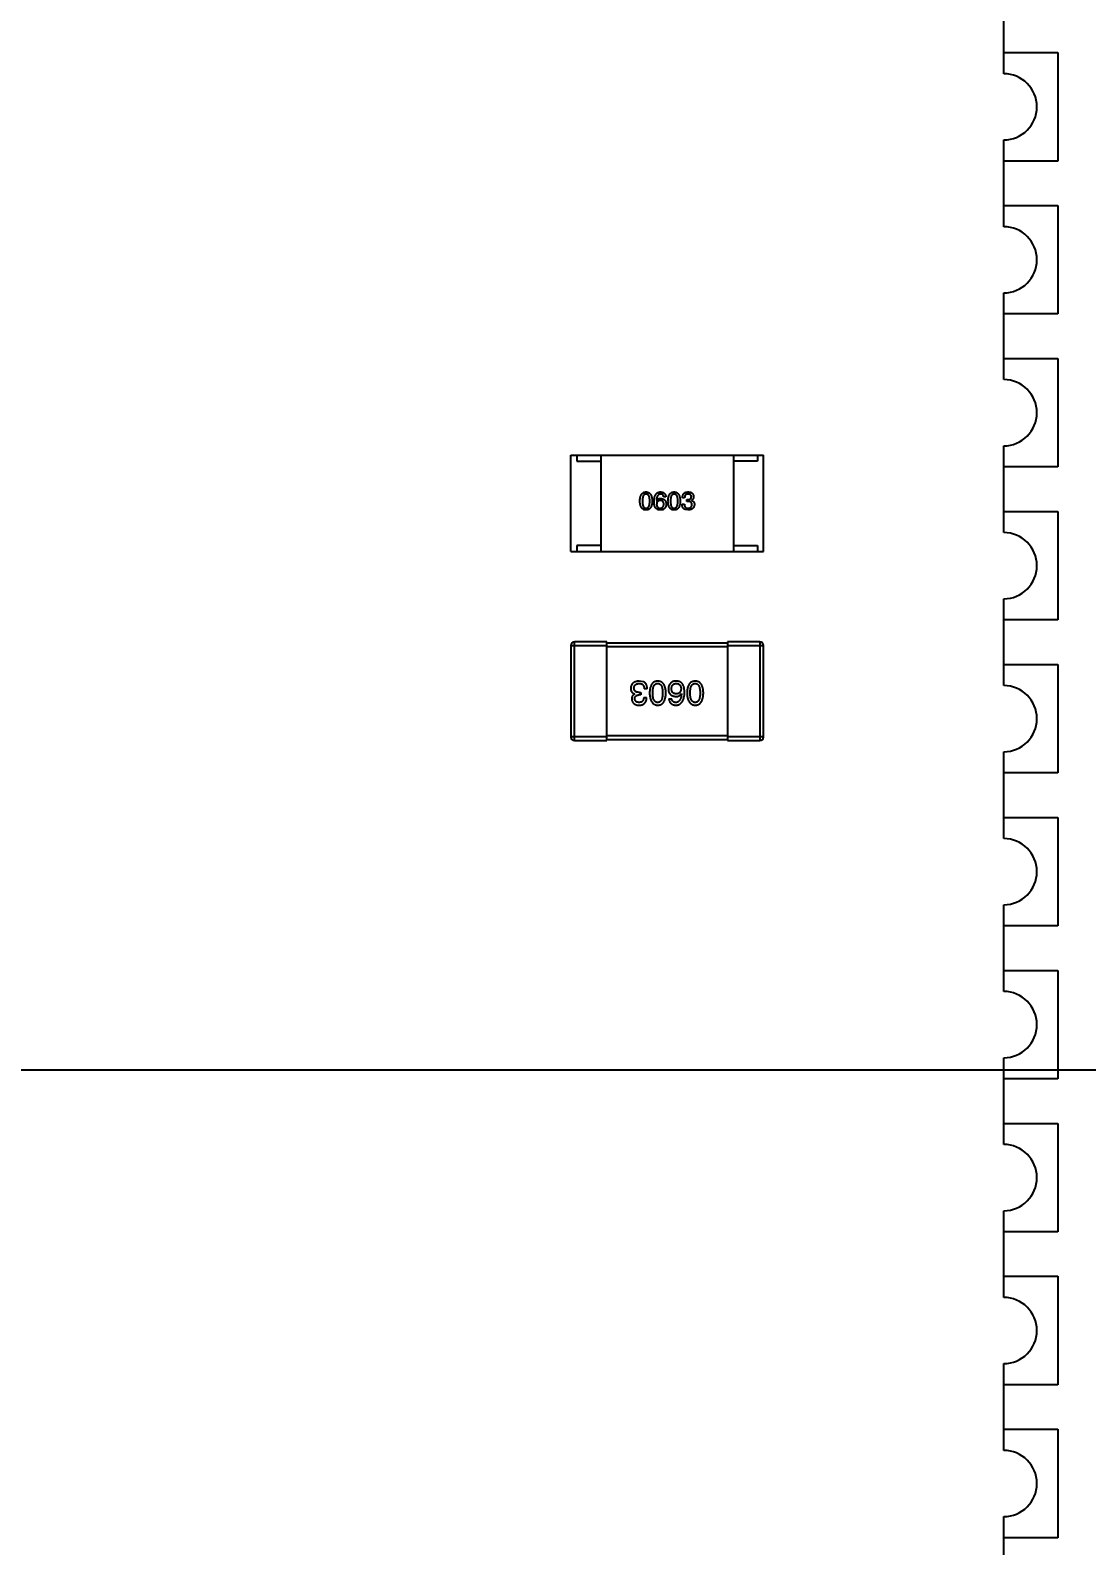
# Model space of a CAD drawing. Header units: inches. Extents: x -36 to 490, y -51 to 98.
# Drawn here: x 410.91 to 419.68, y 38.04 to 50.62 of the extents above; entities that cross this region are included whole.
import ezdxf

# ---------------------------------------------------------------- set-up
doc = ezdxf.new("R2010")
doc.units = ezdxf.units.IN
doc.header["$LTSCALE"] = 1.21
doc.header["$MEASUREMENT"] = 0
doc.header["$PDMODE"] = 3
doc.header["$PDSIZE"] = 0.3125
doc.layers.get('0').update_dxf_attribs({"linetype": 'CONTINUOUS'})
doc.layers.get('Defpoints').update_dxf_attribs({"linetype": 'CONTINUOUS'})
doc.layers.add('DIM', color=3, linetype='CONTINUOUS')
doc.styles.get("Standard").update_dxf_attribs({"font": 'txt', "width": 0.8})
doc.dimstyles.get("Standard").update_dxf_attribs({"dimtxt": 0.15625, "dimasz": 0.1875, "dimexe": 0.125, "dimexo": 0.0625, "dimgap": 0.09, "dimtad": 0, "dimtih": 1, "dimtoh": 1, "dimzin": 4, "dimdsep": 46, "dimtxsty": 'Standard', "dimblk": '_FILLED', "dimblk1": '_FILLED', "dimblk2": '_FILLED', "dimcen": 0.09, "dimazin": 1, "dimtp": 0.01, "dimtm": 0.01, "dimtfac": 1, "dimtofl": 0, "dimtmove": 0, "dimatfit": 3, "dimldrblk": '_FILLED', "dimfxl": 1, "dimtolj": 1, "dimtzin": 4, "dimarcsym": 0})

# ---------------------------------------------------------------- blocks, each defined once
blk = doc.blocks.new('_FILLED')
at = {"color": 0, "linetype": 'ByBlock'}
blk.add_solid([(0, 0), (-1, 0.1667), (-1, -0.1667)], dxfattribs=at)
blk = doc.blocks.new('*D65')
at = {"layer": 'Defpoints', "color": 0}
for p in [(445.9, 83.388), (319.7, 47.851), (445.9, 47.789)]:
    blk.add_point(p, dxfattribs=at)
at = {"layer": 'DIM', "color": 0, "lineweight": -2}
for p, q in [((319.7, 47.914), (319.7, 83.513)), ((445.9, 47.851), (445.9, 83.513)), ((322.24, 83.388), (378.21, 83.388)), ((443.36, 83.388), (387.39, 83.388))]:
    blk.add_line(p, q, dxfattribs=at)
at = {"layer": 'DIM', "color": 0, "lineweight": -2, "xscale": 2.54, "yscale": 2.54, "zscale": 2.54, "rotation": 180}
blk.add_blockref('_FILLED', (319.7, 83.388), dxfattribs=at)
at = {"layer": 'DIM', "color": 0, "lineweight": -2, "xscale": 2.54, "yscale": 2.54, "zscale": 2.54}
blk.add_blockref('_FILLED', (445.9, 83.388), dxfattribs=at)
at = {"layer": 'DIM', "color": 0, "insert": (382.8, 83.388), "char_height": 2.5, "attachment_point": 5, "line_spacing_factor": 2.5}
blk.add_mtext('\\A1;126.20', dxfattribs=at)
blk = doc.blocks.new('*D70')
at = {"layer": 'Defpoints', "color": 0}
for p in [(406.8, 41.989), (406.8, -7.061), (488.634, -7.061)]:
    blk.add_point(p, dxfattribs=at)
at = {"layer": 'DIM', "color": 0, "lineweight": -2}
for p, q in [((406.863, 41.989), (488.759, 41.989)), ((488.634, 39.449), (488.634, 21.387)), ((488.634, -4.521), (488.634, 13.541)), ((406.863, -7.061), (488.759, -7.061))]:
    blk.add_line(p, q, dxfattribs=at)
at = {"layer": 'DIM', "color": 0, "lineweight": -2, "xscale": 2.54, "yscale": 2.54, "zscale": 2.54}
for p, rotation in [((488.634, 41.989), 90), ((488.634, -7.061), 270)]:
    blk.add_blockref('_FILLED', p, dxfattribs=dict(at, rotation=rotation))
at = {"layer": 'DIM', "color": 0, "insert": (488.634, 17.464), "char_height": 2.5, "attachment_point": 5, "rotation": 90, "line_spacing_factor": 2.5}
blk.add_mtext('\\A1;49.05', dxfattribs=at)

msp = doc.modelspace()

# ---------------------------------------------------------------- linework, layer by layer
at = {"color": 7, "linetype": 'Continuous'}
for p, q in [((418.991, 50.259), (418.991, 50.979)), ((418.991, 50.434), (419.441, 50.434)), ((419.441, 50.434), (419.441, 49.534)), ((418.991, 48.989), (418.991, 49.709)), ((419.441, 49.534), (418.991, 49.534)), ((418.991, 49.164), (419.441, 49.164)), ((419.441, 49.164), (419.441, 48.264)), ((418.991, 47.719), (418.991, 48.439)), ((419.441, 48.264), (418.991, 48.264)), ((418.991, 47.894), (419.441, 47.894)), ((419.441, 47.894), (419.441, 46.994)), ((415.398, 46.291), (415.398, 47.091)), ((415.398, 47.091), (416.998, 47.091)), ((415.448, 47.091), (415.448, 47.041)), ((415.648, 47.091), (415.648, 46.291)), ((416.748, 47.091), (416.748, 46.291)), ((416.948, 47.091), (416.948, 47.041)), ((416.998, 46.291), (416.998, 47.091)), ((418.991, 46.449), (418.991, 47.169)), ((415.448, 47.041), (415.648, 47.041)), ((416.948, 47.041), (416.748, 47.041)), ((419.441, 46.994), (418.991, 46.994)), ((416.108, 46.715), (416.109, 46.715)), ((416.187, 46.747), (416.169, 46.747)), ((416.322, 46.684), (416.341, 46.684)), ((416.343, 46.738), (416.325, 46.738)), ((416.361, 46.707), (416.361, 46.723)), ((416.361, 46.723), (416.371, 46.723)), ((416.37, 46.707), (416.361, 46.707)), ((416.4, 46.717), (416.4, 46.716)), ((416.371, 46.637), (416.344, 46.642)), ((418.991, 46.624), (419.441, 46.624)), ((419.441, 46.624), (419.441, 45.724)), ((415.448, 46.341), (415.448, 46.291)), ((415.648, 46.341), (415.448, 46.341)), ((416.748, 46.341), (416.948, 46.341)), ((416.948, 46.341), (416.948, 46.291)), ((415.398, 46.291), (416.998, 46.291)), ((418.991, 45.179), (418.991, 45.899)), ((419.441, 45.724), (418.991, 45.724)), ((415.398, 45.512), (415.398, 44.752)), ((415.398, 45.512), (415.698, 45.512)), ((415.428, 44.722), (415.428, 45.542)), ((415.698, 45.542), (415.428, 45.542)), ((415.698, 44.722), (415.698, 45.542)), ((416.698, 45.532), (415.698, 45.532)), ((415.698, 45.502), (416.698, 45.502)), ((416.698, 45.542), (416.698, 44.722)), ((416.968, 45.542), (416.698, 45.542)), ((416.698, 45.512), (416.998, 45.512)), ((416.968, 45.542), (416.968, 44.722)), ((416.998, 44.752), (416.998, 45.512)), ((418.991, 45.354), (419.441, 45.354)), ((419.441, 45.354), (419.441, 44.454)), ((416.003, 45.209), (415.967, 45.216)), ((415.929, 45.109), (415.929, 45.11)), ((415.98, 45.101), (415.967, 45.101)), ((415.968, 45.122), (415.98, 45.122)), ((415.98, 45.122), (415.98, 45.101)), ((416.004, 45.08), (416.028, 45.08)), ((416.032, 45.153), (416.007, 45.153)), ((416.212, 45.068), (416.236, 45.068)), ((416.316, 45.112), (416.317, 45.111)), ((415.698, 44.752), (415.398, 44.752)), ((415.428, 44.722), (415.698, 44.722)), ((416.698, 44.762), (415.698, 44.762)), ((415.698, 44.732), (416.698, 44.732)), ((416.998, 44.752), (416.698, 44.752)), ((416.698, 44.722), (416.968, 44.722)), ((418.991, 43.909), (418.991, 44.629)), ((419.441, 44.454), (418.991, 44.454)), ((418.991, 44.084), (419.441, 44.084)), ((419.441, 44.084), (419.441, 43.184)), ((418.991, 42.639), (418.991, 43.359)), ((419.441, 43.184), (418.991, 43.184)), ((418.991, 42.814), (419.441, 42.814)), ((419.441, 42.814), (419.441, 41.914)), ((418.991, 41.369), (418.991, 42.089)), ((419.441, 41.914), (418.991, 41.914)), ((418.991, 41.544), (419.441, 41.544)), ((419.441, 41.544), (419.441, 40.644)), ((418.991, 40.099), (418.991, 40.819)), ((419.441, 40.644), (418.991, 40.644)), ((418.991, 40.274), (419.441, 40.274)), ((419.441, 40.274), (419.441, 39.374)), ((418.991, 38.829), (418.991, 39.549)), ((419.441, 39.374), (418.991, 39.374)), ((418.991, 39.004), (419.441, 39.004)), ((419.441, 39.004), (419.441, 38.104)), ((418.991, 37.559), (418.991, 38.279)), ((419.441, 38.104), (418.991, 38.104))]:
    msp.add_line(p, q, dxfattribs=at)
for centre, radius, start, end in [((418.991, 49.984), 0.275, 270, 90), ((418.991, 48.714), 0.275, 270, 90), ((418.991, 47.444), 0.275, 270, 90), ((418.991, 46.174), 0.275, 270, 90), ((415.428, 45.512), 0.03, 90, 180), ((416.968, 45.512), 0.03, 0, 90), ((418.991, 44.904), 0.275, 270, 90), ((415.428, 44.752), 0.03, 180, 270), ((416.968, 44.752), 0.03, 270, 0), ((418.991, 43.634), 0.275, 270, 90), ((418.991, 42.364), 0.275, 270, 90), ((418.991, 41.094), 0.275, 270, 90), ((418.991, 39.824), 0.275, 270, 90), ((418.991, 38.554), 0.275, 270, 90)]:
    msp.add_arc(centre, radius, start, end, dxfattribs=at)
for points, knots in [([(415.972, 46.71), (415.972, 46.713), (415.972, 46.719), (415.973, 46.728), (415.974, 46.736), (415.976, 46.743), (415.978, 46.75), (415.98, 46.756), (415.983, 46.762), (415.986, 46.767), (415.989, 46.772), (415.993, 46.776), (415.997, 46.779), (416.001, 46.782), (416.006, 46.784), (416.011, 46.785), (416.017, 46.786), (416.021, 46.787), (416.023, 46.787)], [0, 0, 0, 0, 0.088823, 0.172287, 0.250296, 0.323438, 0.392244, 0.456221, 0.516635, 0.573871, 0.628, 0.680335, 0.731489, 0.782557, 0.834044, 0.886738, 0.942089, 1, 1, 1, 1]), ([(416.023, 46.637), (416.021, 46.637), (416.017, 46.637), (416.011, 46.638), (416.006, 46.639), (416.001, 46.641), (415.997, 46.644), (415.993, 46.647), (415.989, 46.651), (415.986, 46.656), (415.983, 46.66), (415.98, 46.666), (415.978, 46.672), (415.976, 46.679), (415.974, 46.686), (415.973, 46.693), (415.972, 46.702), (415.972, 46.707), (415.972, 46.71)], [0, 0, 0, 0, 0.059135, 0.115606, 0.169241, 0.221578, 0.273261, 0.324749, 0.377329, 0.431642, 0.488541, 0.548597, 0.612232, 0.680174, 0.752504, 0.829777, 0.912307, 1, 1, 1, 1]), ([(416.023, 46.769), (416.022, 46.769), (416.019, 46.769), (416.016, 46.769), (416.013, 46.767), (416.01, 46.766), (416.007, 46.764), (416.004, 46.761), (416.002, 46.758), (416, 46.755), (415.998, 46.751), (415.997, 46.746), (415.996, 46.741), (415.994, 46.736), (415.994, 46.73), (415.993, 46.724), (415.993, 46.717), (415.993, 46.713), (415.993, 46.71)], [0, 0, 0, 0, 0.049764, 0.097007, 0.143217, 0.188577, 0.235116, 0.282997, 0.333719, 0.387776, 0.445989, 0.508679, 0.576563, 0.649481, 0.728235, 0.812722, 0.903548, 1, 1, 1, 1]), ([(415.993, 46.71), (415.993, 46.708), (415.993, 46.703), (415.993, 46.697), (415.994, 46.691), (415.994, 46.685), (415.996, 46.679), (415.997, 46.675), (415.998, 46.67), (416, 46.666), (416.002, 46.663), (416.004, 46.66), (416.007, 46.657), (416.01, 46.655), (416.013, 46.653), (416.016, 46.652), (416.019, 46.652), (416.022, 46.651), (416.023, 46.651)], [0, 0, 0, 0, 0.096457, 0.187288, 0.27178, 0.350132, 0.423455, 0.491343, 0.554037, 0.612253, 0.666313, 0.717038, 0.764921, 0.811214, 0.856775, 0.902988, 0.950234, 1, 1, 1, 1]), ([(416.023, 46.787), (416.025, 46.787), (416.029, 46.786), (416.034, 46.785), (416.039, 46.784), (416.044, 46.781), (416.049, 46.779), (416.053, 46.775), (416.057, 46.771), (416.06, 46.767), (416.063, 46.762), (416.066, 46.756), (416.068, 46.75), (416.07, 46.743), (416.071, 46.736), (416.073, 46.728), (416.073, 46.719), (416.074, 46.713), (416.074, 46.71)], [0, 0, 0, 0, 0.057415, 0.112361, 0.16496, 0.216437, 0.267441, 0.318839, 0.371478, 0.426325, 0.483626, 0.544235, 0.608673, 0.677374, 0.750405, 0.828394, 0.911525, 1, 1, 1, 1]), ([(416.054, 46.71), (416.054, 46.713), (416.054, 46.717), (416.054, 46.724), (416.053, 46.73), (416.052, 46.736), (416.051, 46.741), (416.05, 46.746), (416.048, 46.751), (416.046, 46.755), (416.044, 46.758), (416.042, 46.761), (416.039, 46.764), (416.037, 46.766), (416.034, 46.767), (416.03, 46.769), (416.027, 46.769), (416.024, 46.769), (416.023, 46.769)], [0, 0, 0, 0, 0.095719, 0.185854, 0.269738, 0.347952, 0.420315, 0.487894, 0.550245, 0.608186, 0.662454, 0.713283, 0.761375, 0.808209, 0.854301, 0.901312, 0.949396, 1, 1, 1, 1]), ([(416.023, 46.651), (416.024, 46.652), (416.027, 46.652), (416.03, 46.652), (416.034, 46.654), (416.037, 46.655), (416.039, 46.657), (416.042, 46.66), (416.044, 46.663), (416.046, 46.667), (416.048, 46.671), (416.05, 46.675), (416.051, 46.68), (416.052, 46.685), (416.053, 46.691), (416.054, 46.697), (416.054, 46.704), (416.054, 46.708), (416.054, 46.71)], [0, 0, 0, 0, 0.050879, 0.099377, 0.146973, 0.193618, 0.240619, 0.289461, 0.34047, 0.395283, 0.453059, 0.515633, 0.582666, 0.655287, 0.732971, 0.815933, 0.905166, 1, 1, 1, 1]), ([(416.074, 46.71), (416.074, 46.707), (416.073, 46.702), (416.073, 46.693), (416.072, 46.686), (416.07, 46.679), (416.068, 46.672), (416.066, 46.666), (416.063, 46.66), (416.06, 46.656), (416.057, 46.651), (416.053, 46.647), (416.049, 46.644), (416.045, 46.641), (416.04, 46.639), (416.034, 46.638), (416.029, 46.637), (416.025, 46.637), (416.023, 46.637)], [0, 0, 0, 0, 0.08769, 0.170218, 0.24749, 0.319818, 0.387758, 0.451391, 0.511445, 0.568185, 0.622681, 0.67526, 0.726746, 0.778428, 0.830764, 0.884397, 0.940866, 1, 1, 1, 1]), ([(416.09, 46.707), (416.09, 46.71), (416.09, 46.716), (416.091, 46.725), (416.092, 46.734), (416.093, 46.741), (416.095, 46.748), (416.098, 46.755), (416.101, 46.761), (416.104, 46.766), (416.107, 46.771), (416.111, 46.775), (416.116, 46.778), (416.121, 46.781), (416.126, 46.783), (416.131, 46.785), (416.137, 46.786), (416.141, 46.787), (416.144, 46.787)], [0, 0, 0, 0, 0.087517, 0.169686, 0.246944, 0.319347, 0.387088, 0.450961, 0.511075, 0.567974, 0.622351, 0.675039, 0.726853, 0.778688, 0.83093, 0.884738, 0.941043, 1, 1, 1, 1]), ([(416.1, 46.656), (416.099, 46.658), (416.098, 46.661), (416.095, 46.666), (416.094, 46.672), (416.092, 46.678), (416.091, 46.685), (416.09, 46.692), (416.09, 46.699), (416.09, 46.705), (416.09, 46.707)], [0, 0, 0, 0, 0.101889, 0.209155, 0.322694, 0.442863, 0.569758, 0.70479, 0.848502, 1, 1, 1, 1]), ([(416.144, 46.769), (416.142, 46.769), (416.14, 46.769), (416.136, 46.768), (416.133, 46.767), (416.129, 46.765), (416.126, 46.764), (416.124, 46.761), (416.121, 46.758), (416.119, 46.755), (416.117, 46.752), (416.115, 46.748), (416.113, 46.743), (416.112, 46.738), (416.111, 46.733), (416.11, 46.728), (416.109, 46.722), (416.109, 46.717), (416.108, 46.715)], [0, 0, 0, 0, 0.054741, 0.107075, 0.158339, 0.208382, 0.258772, 0.310045, 0.362765, 0.417822, 0.475982, 0.537466, 0.602901, 0.673037, 0.747247, 0.826291, 0.910782, 1, 1, 1, 1]), ([(416.109, 46.715), (416.11, 46.716), (416.112, 46.719), (416.115, 46.723), (416.119, 46.726), (416.123, 46.728), (416.127, 46.73), (416.132, 46.732), (416.138, 46.732), (416.142, 46.733), (416.144, 46.733)], [0, 0, 0, 0, 0.122276, 0.239997, 0.35611, 0.473903, 0.59404, 0.720428, 0.855383, 1, 1, 1, 1]), ([(416.141, 46.716), (416.14, 46.716), (416.138, 46.716), (416.134, 46.716), (416.131, 46.715), (416.129, 46.714), (416.126, 46.713), (416.123, 46.711), (416.121, 46.71), (416.119, 46.708), (416.117, 46.706), (416.116, 46.703), (416.114, 46.701), (416.113, 46.698), (416.112, 46.695), (416.112, 46.691), (416.111, 46.688), (416.111, 46.685), (416.111, 46.684)], [0, 0, 0, 0, 0.070453, 0.136523, 0.199866, 0.260392, 0.318446, 0.374657, 0.430182, 0.485556, 0.541071, 0.598396, 0.657208, 0.718642, 0.783247, 0.851631, 0.923928, 1, 1, 1, 1]), ([(416.111, 46.684), (416.111, 46.683), (416.111, 46.68), (416.112, 46.677), (416.112, 46.673), (416.113, 46.67), (416.114, 46.667), (416.116, 46.665), (416.118, 46.662), (416.119, 46.66), (416.121, 46.658), (416.124, 46.656), (416.126, 46.655), (416.129, 46.654), (416.132, 46.653), (416.135, 46.652), (416.138, 46.652), (416.141, 46.651), (416.142, 46.651)], [0, 0, 0, 0, 0.076467, 0.148148, 0.216496, 0.280559, 0.342274, 0.401168, 0.458322, 0.514073, 0.569257, 0.62465, 0.68124, 0.739113, 0.799947, 0.862804, 0.929597, 1, 1, 1, 1]), ([(416.171, 46.685), (416.171, 46.686), (416.17, 46.689), (416.17, 46.692), (416.169, 46.695), (416.168, 46.698), (416.167, 46.701), (416.166, 46.704), (416.164, 46.706), (416.163, 46.708), (416.161, 46.71), (416.158, 46.711), (416.156, 46.713), (416.153, 46.714), (416.151, 46.715), (416.148, 46.716), (416.144, 46.716), (416.142, 46.716), (416.141, 46.716)], [0, 0, 0, 0, 0.076288, 0.14871, 0.216387, 0.281386, 0.342528, 0.402111, 0.4591, 0.514852, 0.569974, 0.625644, 0.682226, 0.740156, 0.800362, 0.863471, 0.930116, 1, 1, 1, 1]), ([(416.142, 46.651), (416.143, 46.652), (416.145, 46.652), (416.148, 46.652), (416.151, 46.653), (416.154, 46.654), (416.156, 46.655), (416.159, 46.657), (416.161, 46.659), (416.163, 46.661), (416.164, 46.663), (416.166, 46.665), (416.167, 46.668), (416.168, 46.671), (416.169, 46.674), (416.17, 46.678), (416.17, 46.681), (416.171, 46.684), (416.171, 46.685)], [0, 0, 0, 0, 0.066682, 0.130303, 0.190802, 0.248749, 0.30534, 0.361219, 0.415721, 0.471765, 0.528279, 0.586428, 0.64659, 0.710143, 0.776461, 0.846692, 0.921137, 1, 1, 1, 1]), ([(416.144, 46.787), (416.145, 46.787), (416.148, 46.786), (416.153, 46.786), (416.157, 46.785), (416.161, 46.783), (416.165, 46.782), (416.168, 46.78), (416.171, 46.778), (416.174, 46.776), (416.177, 46.773), (416.179, 46.77), (416.181, 46.767), (416.183, 46.764), (416.184, 46.76), (416.186, 46.756), (416.187, 46.752), (416.187, 46.749), (416.187, 46.747)], [0, 0, 0, 0, 0.073784, 0.144317, 0.211047, 0.274818, 0.336501, 0.395724, 0.453465, 0.510016, 0.566585, 0.622844, 0.680328, 0.739335, 0.800408, 0.863904, 0.93053, 1, 1, 1, 1]), ([(416.169, 46.747), (416.169, 46.749), (416.168, 46.752), (416.166, 46.757), (416.164, 46.761), (416.161, 46.764), (416.157, 46.766), (416.153, 46.768), (416.149, 46.769), (416.145, 46.769), (416.144, 46.769)], [0, 0, 0, 0, 0.1439, 0.274233, 0.394478, 0.509388, 0.621911, 0.738504, 0.863414, 1, 1, 1, 1]), ([(416.144, 46.733), (416.145, 46.732), (416.149, 46.732), (416.154, 46.731), (416.159, 46.73), (416.163, 46.728), (416.168, 46.727), (416.171, 46.725), (416.175, 46.722), (416.178, 46.719), (416.181, 46.716), (416.183, 46.713), (416.185, 46.709), (416.187, 46.705), (416.188, 46.701), (416.189, 46.696), (416.19, 46.691), (416.19, 46.688), (416.19, 46.686)], [0, 0, 0, 0, 0.074228, 0.144548, 0.211288, 0.274576, 0.335162, 0.393915, 0.450599, 0.506657, 0.562409, 0.618617, 0.676096, 0.735061, 0.79654, 0.860906, 0.928473, 1, 1, 1, 1]), ([(416.19, 46.686), (416.19, 46.684), (416.19, 46.681), (416.19, 46.676), (416.188, 46.671), (416.187, 46.666), (416.185, 46.661), (416.182, 46.657), (416.179, 46.653), (416.177, 46.65), (416.176, 46.649)], [0, 0, 0, 0, 0.12904, 0.253809, 0.377066, 0.499122, 0.621469, 0.744665, 0.870607, 1, 1, 1, 1]), ([(416.205, 46.71), (416.205, 46.713), (416.206, 46.719), (416.206, 46.728), (416.207, 46.736), (416.209, 46.743), (416.211, 46.75), (416.213, 46.756), (416.216, 46.762), (416.219, 46.767), (416.222, 46.772), (416.226, 46.776), (416.23, 46.779), (416.234, 46.782), (416.239, 46.784), (416.245, 46.785), (416.25, 46.786), (416.254, 46.787), (416.256, 46.787)], [0, 0, 0, 0, 0.088823, 0.172287, 0.250296, 0.323438, 0.392244, 0.456221, 0.516635, 0.573871, 0.628, 0.680335, 0.731489, 0.782557, 0.834044, 0.886738, 0.942089, 1, 1, 1, 1]), ([(416.256, 46.637), (416.254, 46.637), (416.25, 46.637), (416.245, 46.638), (416.239, 46.639), (416.234, 46.641), (416.23, 46.644), (416.226, 46.647), (416.222, 46.651), (416.219, 46.656), (416.216, 46.66), (416.213, 46.666), (416.211, 46.672), (416.209, 46.679), (416.207, 46.686), (416.206, 46.693), (416.206, 46.702), (416.205, 46.707), (416.205, 46.71)], [0, 0, 0, 0, 0.059135, 0.115606, 0.169241, 0.221578, 0.273261, 0.324749, 0.377329, 0.431642, 0.488541, 0.548597, 0.612232, 0.680174, 0.752504, 0.829777, 0.912307, 1, 1, 1, 1]), ([(416.256, 46.769), (416.255, 46.769), (416.252, 46.769), (416.249, 46.769), (416.246, 46.767), (416.243, 46.766), (416.24, 46.764), (416.237, 46.761), (416.235, 46.758), (416.233, 46.755), (416.231, 46.751), (416.23, 46.746), (416.229, 46.741), (416.228, 46.736), (416.227, 46.73), (416.226, 46.724), (416.226, 46.717), (416.226, 46.713), (416.226, 46.71)], [0, 0, 0, 0, 0.049764, 0.097007, 0.143217, 0.188577, 0.235116, 0.282997, 0.333719, 0.387776, 0.445989, 0.508679, 0.576563, 0.649481, 0.728235, 0.812722, 0.903548, 1, 1, 1, 1]), ([(416.226, 46.71), (416.226, 46.708), (416.226, 46.703), (416.226, 46.697), (416.227, 46.691), (416.228, 46.685), (416.229, 46.679), (416.23, 46.675), (416.231, 46.67), (416.233, 46.666), (416.235, 46.663), (416.237, 46.66), (416.24, 46.657), (416.243, 46.655), (416.246, 46.653), (416.249, 46.652), (416.252, 46.652), (416.255, 46.651), (416.256, 46.651)], [0, 0, 0, 0, 0.096457, 0.187288, 0.27178, 0.350132, 0.423455, 0.491343, 0.554037, 0.612253, 0.666313, 0.717038, 0.764921, 0.811214, 0.856775, 0.902988, 0.950234, 1, 1, 1, 1]), ([(416.256, 46.787), (416.258, 46.787), (416.262, 46.786), (416.267, 46.785), (416.273, 46.784), (416.277, 46.781), (416.282, 46.779), (416.286, 46.775), (416.29, 46.771), (416.293, 46.767), (416.296, 46.762), (416.299, 46.756), (416.301, 46.75), (416.303, 46.743), (416.304, 46.736), (416.306, 46.728), (416.307, 46.719), (416.307, 46.713), (416.307, 46.71)], [0, 0, 0, 0, 0.057415, 0.112361, 0.16496, 0.216437, 0.267441, 0.318839, 0.371478, 0.426325, 0.483626, 0.544235, 0.608673, 0.677374, 0.750405, 0.828394, 0.911525, 1, 1, 1, 1]), ([(416.287, 46.71), (416.287, 46.713), (416.287, 46.717), (416.287, 46.724), (416.286, 46.73), (416.285, 46.736), (416.284, 46.741), (416.283, 46.746), (416.281, 46.751), (416.28, 46.755), (416.277, 46.758), (416.275, 46.761), (416.273, 46.764), (416.27, 46.766), (416.267, 46.767), (416.263, 46.769), (416.26, 46.769), (416.257, 46.769), (416.256, 46.769)], [0, 0, 0, 0, 0.095719, 0.185854, 0.269738, 0.347952, 0.420315, 0.487894, 0.550245, 0.608186, 0.662454, 0.713283, 0.761375, 0.808209, 0.854301, 0.901312, 0.949396, 1, 1, 1, 1]), ([(416.256, 46.651), (416.257, 46.652), (416.26, 46.652), (416.263, 46.652), (416.267, 46.654), (416.27, 46.655), (416.273, 46.657), (416.275, 46.66), (416.277, 46.663), (416.28, 46.667), (416.281, 46.671), (416.283, 46.675), (416.284, 46.68), (416.285, 46.685), (416.286, 46.691), (416.287, 46.697), (416.287, 46.704), (416.287, 46.708), (416.287, 46.71)], [0, 0, 0, 0, 0.050879, 0.099377, 0.146973, 0.193618, 0.240619, 0.289461, 0.34047, 0.395283, 0.453059, 0.515633, 0.582666, 0.655287, 0.732971, 0.815933, 0.905166, 1, 1, 1, 1]), ([(416.307, 46.71), (416.307, 46.707), (416.307, 46.702), (416.306, 46.693), (416.305, 46.686), (416.303, 46.679), (416.301, 46.672), (416.299, 46.666), (416.297, 46.66), (416.294, 46.656), (416.29, 46.651), (416.286, 46.647), (416.282, 46.644), (416.278, 46.641), (416.273, 46.639), (416.268, 46.638), (416.262, 46.637), (416.258, 46.637), (416.256, 46.637)], [0, 0, 0, 0, 0.08769, 0.170218, 0.24749, 0.319818, 0.387758, 0.451391, 0.511445, 0.568185, 0.622681, 0.67526, 0.726746, 0.778428, 0.830764, 0.884397, 0.940866, 1, 1, 1, 1]), ([(416.344, 46.642), (416.343, 46.642), (416.341, 46.643), (416.339, 46.644), (416.337, 46.646), (416.335, 46.648), (416.333, 46.65), (416.331, 46.652), (416.329, 46.655), (416.328, 46.657), (416.326, 46.66), (416.325, 46.663), (416.324, 46.666), (416.324, 46.669), (416.323, 46.673), (416.322, 46.676), (416.322, 46.68), (416.322, 46.683), (416.322, 46.684)], [0, 0, 0, 0, 0.056906, 0.113264, 0.168825, 0.223843, 0.279195, 0.335267, 0.392098, 0.450414, 0.51054, 0.572219, 0.636652, 0.703156, 0.773102, 0.845505, 0.921063, 1, 1, 1, 1]), ([(416.325, 46.738), (416.325, 46.74), (416.325, 46.744), (416.326, 46.749), (416.327, 46.754), (416.328, 46.759), (416.33, 46.763), (416.332, 46.767), (416.335, 46.771), (416.337, 46.774), (416.341, 46.777), (416.344, 46.78), (416.348, 46.782), (416.352, 46.783), (416.357, 46.785), (416.362, 46.786), (416.367, 46.786), (416.371, 46.787), (416.373, 46.787)], [0, 0, 0, 0, 0.074804, 0.144899, 0.211458, 0.274554, 0.334363, 0.392059, 0.448123, 0.503024, 0.558154, 0.613471, 0.670844, 0.729926, 0.792003, 0.857405, 0.926768, 1, 1, 1, 1]), ([(416.341, 46.684), (416.341, 46.683), (416.341, 46.68), (416.341, 46.677), (416.342, 46.673), (416.343, 46.67), (416.344, 46.667), (416.345, 46.664), (416.347, 46.662), (416.349, 46.66), (416.351, 46.658), (416.353, 46.656), (416.356, 46.655), (416.359, 46.653), (416.362, 46.653), (416.365, 46.652), (416.368, 46.651), (416.371, 46.651), (416.372, 46.651)], [0, 0, 0, 0, 0.07723, 0.149593, 0.217944, 0.282232, 0.34411, 0.402297, 0.458791, 0.513966, 0.568538, 0.623291, 0.679957, 0.737243, 0.798142, 0.86118, 0.928728, 1, 1, 1, 1]), ([(416.372, 46.769), (416.371, 46.769), (416.369, 46.769), (416.365, 46.769), (416.362, 46.768), (416.36, 46.768), (416.357, 46.766), (416.355, 46.765), (416.353, 46.764), (416.351, 46.762), (416.349, 46.76), (416.348, 46.757), (416.346, 46.755), (416.345, 46.752), (416.344, 46.749), (416.344, 46.746), (416.343, 46.742), (416.343, 46.74), (416.343, 46.738)], [0, 0, 0, 0, 0.069877, 0.136363, 0.198671, 0.257968, 0.315462, 0.370709, 0.425568, 0.479847, 0.535753, 0.592303, 0.651386, 0.713311, 0.778642, 0.84836, 0.921866, 1, 1, 1, 1]), ([(416.404, 46.68), (416.404, 46.681), (416.404, 46.683), (416.403, 46.686), (416.403, 46.689), (416.402, 46.692), (416.401, 46.694), (416.399, 46.697), (416.397, 46.699), (416.395, 46.7), (416.393, 46.702), (416.391, 46.703), (416.388, 46.705), (416.385, 46.706), (416.382, 46.706), (416.378, 46.707), (416.374, 46.707), (416.372, 46.707), (416.37, 46.707)], [0, 0, 0, 0, 0.066518, 0.129194, 0.188613, 0.245254, 0.300032, 0.353805, 0.407079, 0.461108, 0.516272, 0.574141, 0.634837, 0.699275, 0.767504, 0.840272, 0.917505, 1, 1, 1, 1]), ([(416.371, 46.723), (416.372, 46.723), (416.374, 46.723), (416.377, 46.723), (416.38, 46.724), (416.383, 46.724), (416.385, 46.725), (416.388, 46.726), (416.39, 46.728), (416.392, 46.729), (416.393, 46.731), (416.395, 46.732), (416.396, 46.734), (416.397, 46.736), (416.398, 46.739), (416.398, 46.741), (416.399, 46.744), (416.399, 46.746), (416.399, 46.747)], [0, 0, 0, 0, 0.079415, 0.154091, 0.22508, 0.29186, 0.355026, 0.415127, 0.472418, 0.528511, 0.583551, 0.638361, 0.693547, 0.750023, 0.807857, 0.868401, 0.932259, 1, 1, 1, 1]), ([(416.424, 46.683), (416.424, 46.681), (416.424, 46.677), (416.423, 46.672), (416.422, 46.668), (416.42, 46.663), (416.418, 46.659), (416.416, 46.655), (416.413, 46.652), (416.41, 46.649), (416.406, 46.646), (416.402, 46.644), (416.398, 46.642), (416.393, 46.64), (416.388, 46.639), (416.383, 46.638), (416.377, 46.637), (416.373, 46.637), (416.371, 46.637)], [0, 0, 0, 0, 0.068236, 0.132937, 0.194125, 0.253174, 0.310181, 0.365986, 0.421096, 0.476216, 0.532352, 0.590232, 0.649824, 0.71274, 0.778406, 0.848058, 0.921922, 1, 1, 1, 1]), ([(416.399, 46.747), (416.399, 46.747), (416.399, 46.749), (416.398, 46.752), (416.397, 46.754), (416.397, 46.756), (416.396, 46.758), (416.394, 46.76), (416.393, 46.762), (416.391, 46.763), (416.39, 46.765), (416.388, 46.766), (416.385, 46.767), (416.383, 46.768), (416.381, 46.768), (416.378, 46.769), (416.375, 46.769), (416.373, 46.769), (416.372, 46.769)], [0, 0, 0, 0, 0.067655, 0.132224, 0.194132, 0.253145, 0.309858, 0.366002, 0.421361, 0.47702, 0.532632, 0.590536, 0.65067, 0.713258, 0.779588, 0.848803, 0.921949, 1, 1, 1, 1]), ([(416.372, 46.651), (416.373, 46.652), (416.375, 46.652), (416.379, 46.652), (416.382, 46.653), (416.385, 46.654), (416.388, 46.655), (416.391, 46.656), (416.393, 46.658), (416.395, 46.659), (416.397, 46.661), (416.399, 46.663), (416.4, 46.666), (416.401, 46.668), (416.402, 46.671), (416.403, 46.674), (416.404, 46.677), (416.404, 46.679), (416.404, 46.68)], [0, 0, 0, 0, 0.076694, 0.149502, 0.218019, 0.283183, 0.345589, 0.405199, 0.462852, 0.519478, 0.575313, 0.630559, 0.687006, 0.744638, 0.804006, 0.866059, 0.931486, 1, 1, 1, 1]), ([(416.373, 46.787), (416.374, 46.787), (416.378, 46.786), (416.383, 46.786), (416.387, 46.785), (416.391, 46.784), (416.395, 46.782), (416.399, 46.781), (416.402, 46.779), (416.405, 46.776), (416.408, 46.774), (416.41, 46.771), (416.412, 46.768), (416.414, 46.764), (416.415, 46.761), (416.417, 46.757), (416.417, 46.753), (416.418, 46.75), (416.418, 46.748)], [0, 0, 0, 0, 0.077845, 0.151584, 0.221397, 0.287366, 0.350104, 0.410398, 0.467998, 0.524388, 0.579979, 0.635152, 0.690917, 0.747936, 0.806661, 0.867861, 0.932479, 1, 1, 1, 1]), ([(416.418, 46.748), (416.418, 46.746), (416.418, 46.743), (416.417, 46.738), (416.415, 46.733), (416.413, 46.729), (416.411, 46.725), (416.408, 46.722), (416.404, 46.719), (416.401, 46.718), (416.4, 46.717)], [0, 0, 0, 0, 0.143686, 0.277942, 0.40333, 0.521785, 0.638573, 0.755208, 0.874773, 1, 1, 1, 1]), ([(416.4, 46.716), (416.401, 46.716), (416.403, 46.715), (416.405, 46.714), (416.408, 46.713), (416.41, 46.711), (416.413, 46.71), (416.415, 46.708), (416.417, 46.706), (416.418, 46.704), (416.42, 46.702), (416.421, 46.7), (416.422, 46.697), (416.423, 46.694), (416.424, 46.692), (416.424, 46.689), (416.424, 46.686), (416.424, 46.684), (416.424, 46.683)], [0, 0, 0, 0, 0.069445, 0.136039, 0.200011, 0.261745, 0.322328, 0.381403, 0.438864, 0.496655, 0.554398, 0.612391, 0.672266, 0.733005, 0.79604, 0.861293, 0.928785, 1, 1, 1, 1]), ([(416.139, 46.637), (416.137, 46.637), (416.133, 46.637), (416.127, 46.638), (416.121, 46.64), (416.116, 46.642), (416.112, 46.645), (416.107, 46.648), (416.103, 46.652), (416.101, 46.655), (416.1, 46.656)], [0, 0, 0, 0, 0.137449, 0.267856, 0.393219, 0.514735, 0.63397, 0.753734, 0.874967, 1, 1, 1, 1]), ([(416.176, 46.649), (416.175, 46.648), (416.173, 46.646), (416.169, 46.643), (416.165, 46.641), (416.161, 46.639), (416.156, 46.638), (416.151, 46.637), (416.145, 46.637), (416.141, 46.637), (416.139, 46.637)], [0, 0, 0, 0, 0.105033, 0.21147, 0.321511, 0.438526, 0.563605, 0.698055, 0.843218, 1, 1, 1, 1]), ([(415.967, 45.216), (415.964, 45.216), (415.959, 45.216), (415.951, 45.215), (415.944, 45.213), (415.937, 45.211), (415.931, 45.209), (415.925, 45.206), (415.92, 45.203), (415.915, 45.2), (415.911, 45.196), (415.907, 45.191), (415.904, 45.186), (415.901, 45.181), (415.899, 45.175), (415.897, 45.169), (415.896, 45.162), (415.896, 45.157), (415.896, 45.155)], [0, 0, 0, 0, 0.078078, 0.151942, 0.221594, 0.28726, 0.350176, 0.409768, 0.467648, 0.523784, 0.578904, 0.634014, 0.689819, 0.746826, 0.805875, 0.867063, 0.931764, 1, 1, 1, 1]), ([(415.923, 45.158), (415.923, 45.16), (415.923, 45.162), (415.924, 45.167), (415.925, 45.17), (415.926, 45.174), (415.928, 45.177), (415.93, 45.18), (415.932, 45.183), (415.935, 45.186), (415.938, 45.188), (415.941, 45.19), (415.944, 45.192), (415.948, 45.193), (415.952, 45.194), (415.956, 45.195), (415.961, 45.196), (415.964, 45.196), (415.966, 45.196)], [0, 0, 0, 0, 0.068514, 0.133941, 0.195994, 0.255362, 0.312994, 0.369441, 0.424687, 0.480522, 0.537148, 0.594801, 0.654411, 0.716817, 0.781981, 0.850498, 0.923306, 1, 1, 1, 1]), ([(415.966, 45.196), (415.967, 45.196), (415.971, 45.196), (415.975, 45.196), (415.979, 45.195), (415.983, 45.194), (415.987, 45.192), (415.991, 45.19), (415.994, 45.188), (415.996, 45.185), (415.999, 45.182), (416.001, 45.179), (416.003, 45.176), (416.004, 45.172), (416.006, 45.167), (416.006, 45.163), (416.007, 45.158), (416.007, 45.154), (416.007, 45.153)], [0, 0, 0, 0, 0.071272, 0.13882, 0.201858, 0.262757, 0.320043, 0.376709, 0.431462, 0.486034, 0.541209, 0.597703, 0.65589, 0.717768, 0.782056, 0.850407, 0.92277, 1, 1, 1, 1]), ([(416.032, 45.153), (416.032, 45.154), (416.032, 45.158), (416.032, 45.163), (416.031, 45.168), (416.03, 45.172), (416.029, 45.177), (416.028, 45.181), (416.026, 45.185), (416.024, 45.189), (416.023, 45.192), (416.02, 45.195), (416.018, 45.198), (416.015, 45.201), (416.013, 45.204), (416.01, 45.206), (416.006, 45.208), (416.004, 45.209), (416.003, 45.209)], [0, 0, 0, 0, 0.078937, 0.154495, 0.226898, 0.296844, 0.363348, 0.427781, 0.48946, 0.549586, 0.607902, 0.664733, 0.720805, 0.776157, 0.831175, 0.886736, 0.943094, 1, 1, 1, 1]), ([(416.12, 45.216), (416.117, 45.216), (416.112, 45.216), (416.105, 45.214), (416.098, 45.212), (416.091, 45.21), (416.085, 45.206), (416.08, 45.202), (416.075, 45.197), (416.07, 45.191), (416.066, 45.184), (416.063, 45.177), (416.06, 45.169), (416.057, 45.16), (416.055, 45.151), (416.054, 45.14), (416.053, 45.129), (416.052, 45.122), (416.052, 45.118)], [0, 0, 0, 0, 0.059134, 0.115603, 0.169236, 0.221572, 0.273254, 0.32474, 0.377319, 0.431815, 0.488555, 0.548609, 0.612242, 0.680182, 0.75251, 0.829782, 0.91231, 1, 1, 1, 1]), ([(416.078, 45.118), (416.079, 45.121), (416.079, 45.127), (416.079, 45.136), (416.08, 45.144), (416.081, 45.151), (416.082, 45.159), (416.084, 45.165), (416.086, 45.171), (416.089, 45.176), (416.091, 45.181), (416.095, 45.185), (416.098, 45.188), (416.102, 45.191), (416.106, 45.193), (416.11, 45.195), (416.115, 45.196), (416.118, 45.196), (416.12, 45.196)], [0, 0, 0, 0, 0.094834, 0.184067, 0.267029, 0.344713, 0.417334, 0.484367, 0.546941, 0.604717, 0.65953, 0.710539, 0.759381, 0.806382, 0.853027, 0.900623, 0.949121, 1, 1, 1, 1]), ([(416.188, 45.118), (416.188, 45.122), (416.187, 45.129), (416.186, 45.14), (416.185, 45.151), (416.183, 45.16), (416.18, 45.169), (416.177, 45.177), (416.174, 45.184), (416.17, 45.191), (416.165, 45.197), (416.16, 45.202), (416.155, 45.206), (416.149, 45.21), (416.142, 45.212), (416.135, 45.214), (416.128, 45.216), (416.123, 45.216), (416.12, 45.216)], [0, 0, 0, 0, 0.087693, 0.170223, 0.247496, 0.319826, 0.387768, 0.451403, 0.511459, 0.568358, 0.622671, 0.675251, 0.726739, 0.778422, 0.830759, 0.884394, 0.940865, 1, 1, 1, 1]), ([(416.12, 45.196), (416.122, 45.196), (416.125, 45.196), (416.129, 45.195), (416.134, 45.194), (416.138, 45.191), (416.141, 45.189), (416.145, 45.185), (416.148, 45.181), (416.15, 45.177), (416.153, 45.171), (416.155, 45.165), (416.157, 45.159), (416.158, 45.152), (416.159, 45.144), (416.16, 45.136), (416.16, 45.127), (416.16, 45.121), (416.16, 45.118)], [0, 0, 0, 0, 0.049766, 0.097012, 0.143225, 0.188786, 0.235079, 0.282962, 0.333687, 0.387747, 0.445963, 0.508657, 0.576545, 0.649868, 0.72822, 0.812712, 0.903543, 1, 1, 1, 1]), ([(416.227, 45.2), (416.226, 45.198), (416.223, 45.194), (416.219, 45.189), (416.215, 45.183), (416.212, 45.177), (416.21, 45.171), (416.209, 45.164), (416.208, 45.157), (416.208, 45.153), (416.208, 45.15)], [0, 0, 0, 0, 0.129393, 0.255335, 0.378531, 0.500878, 0.622934, 0.746191, 0.87096, 1, 1, 1, 1]), ([(416.277, 45.216), (416.274, 45.216), (416.268, 45.216), (416.261, 45.216), (416.253, 45.214), (416.247, 45.213), (416.241, 45.21), (416.236, 45.207), (416.231, 45.204), (416.229, 45.201), (416.227, 45.2)], [0, 0, 0, 0, 0.156782, 0.301945, 0.436395, 0.561474, 0.678489, 0.78853, 0.894967, 1, 1, 1, 1]), ([(416.234, 45.152), (416.234, 45.153), (416.234, 45.157), (416.235, 45.161), (416.236, 45.166), (416.237, 45.17), (416.238, 45.174), (416.24, 45.178), (416.242, 45.181), (416.245, 45.184), (416.247, 45.187), (416.25, 45.189), (416.253, 45.191), (416.256, 45.193), (416.26, 45.194), (416.264, 45.195), (416.268, 45.196), (416.271, 45.196), (416.272, 45.196)], [0, 0, 0, 0, 0.078863, 0.153308, 0.223539, 0.289857, 0.35341, 0.413572, 0.471721, 0.528235, 0.584279, 0.638781, 0.69466, 0.751251, 0.809198, 0.869697, 0.933318, 1, 1, 1, 1]), ([(416.272, 45.196), (416.274, 45.196), (416.277, 45.196), (416.281, 45.195), (416.286, 45.195), (416.29, 45.193), (416.293, 45.192), (416.296, 45.19), (416.3, 45.187), (416.302, 45.185), (416.305, 45.182), (416.307, 45.179), (416.309, 45.175), (416.31, 45.171), (416.312, 45.167), (416.313, 45.163), (416.313, 45.158), (416.314, 45.154), (416.314, 45.153)], [0, 0, 0, 0, 0.070403, 0.137196, 0.200053, 0.260887, 0.31876, 0.37535, 0.430743, 0.485927, 0.541678, 0.598832, 0.657726, 0.719441, 0.783504, 0.851852, 0.923533, 1, 1, 1, 1]), ([(416.328, 45.19), (416.326, 45.192), (416.324, 45.196), (416.318, 45.201), (416.313, 45.205), (416.306, 45.209), (416.3, 45.212), (416.292, 45.214), (416.285, 45.216), (416.279, 45.216), (416.277, 45.216)], [0, 0, 0, 0, 0.125033, 0.246266, 0.36603, 0.485265, 0.606781, 0.732144, 0.862551, 1, 1, 1, 1]), ([(416.342, 45.122), (416.342, 45.126), (416.342, 45.132), (416.341, 45.142), (416.34, 45.152), (416.339, 45.161), (416.337, 45.169), (416.334, 45.176), (416.331, 45.183), (416.329, 45.188), (416.328, 45.19)], [0, 0, 0, 0, 0.151498, 0.29521, 0.430242, 0.557137, 0.677306, 0.790845, 0.898111, 1, 1, 1, 1]), ([(416.431, 45.216), (416.428, 45.216), (416.423, 45.216), (416.416, 45.214), (416.409, 45.212), (416.402, 45.21), (416.396, 45.206), (416.39, 45.202), (416.385, 45.197), (416.381, 45.191), (416.377, 45.184), (416.374, 45.177), (416.371, 45.169), (416.368, 45.16), (416.366, 45.151), (416.365, 45.14), (416.364, 45.129), (416.363, 45.122), (416.363, 45.118)], [0, 0, 0, 0, 0.059134, 0.115603, 0.169236, 0.221572, 0.273254, 0.32474, 0.377319, 0.431815, 0.488555, 0.548609, 0.612242, 0.680182, 0.75251, 0.829782, 0.91231, 1, 1, 1, 1]), ([(416.389, 45.118), (416.389, 45.121), (416.389, 45.127), (416.39, 45.136), (416.391, 45.144), (416.392, 45.151), (416.393, 45.159), (416.395, 45.165), (416.397, 45.171), (416.4, 45.176), (416.402, 45.181), (416.405, 45.185), (416.409, 45.188), (416.413, 45.191), (416.417, 45.193), (416.421, 45.195), (416.426, 45.196), (416.429, 45.196), (416.431, 45.196)], [0, 0, 0, 0, 0.094834, 0.184067, 0.267029, 0.344713, 0.417334, 0.484367, 0.546941, 0.604717, 0.65953, 0.710539, 0.759381, 0.806382, 0.853027, 0.900623, 0.949121, 1, 1, 1, 1]), ([(416.499, 45.118), (416.499, 45.122), (416.498, 45.129), (416.497, 45.14), (416.496, 45.151), (416.494, 45.16), (416.491, 45.169), (416.488, 45.177), (416.485, 45.184), (416.481, 45.191), (416.476, 45.197), (416.471, 45.202), (416.466, 45.206), (416.46, 45.21), (416.453, 45.212), (416.446, 45.214), (416.439, 45.216), (416.434, 45.216), (416.431, 45.216)], [0, 0, 0, 0, 0.087693, 0.170223, 0.247496, 0.319826, 0.387768, 0.451403, 0.511459, 0.568358, 0.622671, 0.675251, 0.726739, 0.778422, 0.830759, 0.884394, 0.940865, 1, 1, 1, 1]), ([(416.431, 45.196), (416.433, 45.196), (416.436, 45.196), (416.44, 45.195), (416.445, 45.194), (416.449, 45.191), (416.452, 45.189), (416.456, 45.185), (416.459, 45.181), (416.461, 45.177), (416.464, 45.171), (416.466, 45.165), (416.467, 45.159), (416.469, 45.152), (416.47, 45.144), (416.471, 45.136), (416.471, 45.127), (416.471, 45.121), (416.471, 45.118)], [0, 0, 0, 0, 0.049766, 0.097012, 0.143225, 0.188786, 0.235079, 0.282962, 0.333687, 0.387747, 0.445963, 0.508657, 0.576545, 0.649868, 0.72822, 0.812712, 0.903543, 1, 1, 1, 1]), ([(415.896, 45.155), (415.896, 45.153), (415.896, 45.151), (415.896, 45.146), (415.897, 45.143), (415.898, 45.139), (415.899, 45.135), (415.9, 45.132), (415.902, 45.129), (415.904, 45.126), (415.906, 45.123), (415.909, 45.121), (415.911, 45.119), (415.914, 45.116), (415.917, 45.115), (415.921, 45.113), (415.925, 45.111), (415.927, 45.11), (415.929, 45.11)], [0, 0, 0, 0, 0.071215, 0.138707, 0.20396, 0.266995, 0.327734, 0.387609, 0.445602, 0.503345, 0.561136, 0.618597, 0.677672, 0.738255, 0.799989, 0.863961, 0.930555, 1, 1, 1, 1]), ([(415.929, 45.109), (415.927, 45.108), (415.923, 45.106), (415.918, 45.102), (415.914, 45.098), (415.91, 45.093), (415.908, 45.087), (415.906, 45.081), (415.905, 45.075), (415.905, 45.07), (415.904, 45.067)], [0, 0, 0, 0, 0.125227, 0.244792, 0.361427, 0.478215, 0.59667, 0.722058, 0.856314, 1, 1, 1, 1]), ([(415.904, 45.067), (415.905, 45.065), (415.905, 45.061), (415.906, 45.056), (415.908, 45.051), (415.909, 45.046), (415.912, 45.041), (415.914, 45.037), (415.918, 45.033), (415.921, 45.03), (415.925, 45.027), (415.93, 45.024), (415.934, 45.022), (415.94, 45.02), (415.945, 45.018), (415.951, 45.017), (415.958, 45.016), (415.962, 45.016), (415.965, 45.016)], [0, 0, 0, 0, 0.067521, 0.132139, 0.193339, 0.252064, 0.309083, 0.364848, 0.420021, 0.475612, 0.532002, 0.589602, 0.649896, 0.712634, 0.778603, 0.848416, 0.922155, 1, 1, 1, 1]), ([(415.968, 45.122), (415.966, 45.122), (415.963, 45.122), (415.957, 45.123), (415.953, 45.123), (415.948, 45.124), (415.944, 45.125), (415.941, 45.127), (415.937, 45.129), (415.934, 45.131), (415.932, 45.133), (415.929, 45.136), (415.927, 45.139), (415.926, 45.142), (415.925, 45.146), (415.924, 45.15), (415.923, 45.154), (415.923, 45.157), (415.923, 45.158)], [0, 0, 0, 0, 0.082495, 0.159728, 0.232496, 0.300725, 0.365163, 0.425859, 0.483728, 0.538892, 0.592921, 0.646195, 0.699968, 0.754746, 0.811387, 0.870806, 0.933482, 1, 1, 1, 1]), ([(415.93, 45.07), (415.93, 45.071), (415.93, 45.073), (415.93, 45.077), (415.931, 45.08), (415.932, 45.083), (415.934, 45.086), (415.935, 45.088), (415.937, 45.091), (415.939, 45.093), (415.942, 45.095), (415.945, 45.096), (415.948, 45.098), (415.951, 45.099), (415.955, 45.1), (415.958, 45.101), (415.962, 45.101), (415.965, 45.101), (415.967, 45.101)], [0, 0, 0, 0, 0.067741, 0.131599, 0.192143, 0.249977, 0.306453, 0.361639, 0.416449, 0.471489, 0.527582, 0.584873, 0.644974, 0.70814, 0.77492, 0.845909, 0.920585, 1, 1, 1, 1]), ([(415.966, 45.039), (415.964, 45.039), (415.962, 45.039), (415.958, 45.04), (415.954, 45.04), (415.951, 45.041), (415.948, 45.042), (415.945, 45.044), (415.942, 45.045), (415.94, 45.047), (415.938, 45.049), (415.936, 45.051), (415.934, 45.054), (415.933, 45.057), (415.931, 45.059), (415.931, 45.063), (415.93, 45.066), (415.93, 45.068), (415.93, 45.07)], [0, 0, 0, 0, 0.078051, 0.151197, 0.220412, 0.286742, 0.34933, 0.409464, 0.467368, 0.52298, 0.578639, 0.633998, 0.690142, 0.746855, 0.805868, 0.867776, 0.932345, 1, 1, 1, 1]), ([(415.965, 45.016), (415.967, 45.016), (415.972, 45.016), (415.979, 45.017), (415.986, 45.018), (415.992, 45.02), (415.998, 45.023), (416.003, 45.025), (416.007, 45.029), (416.012, 45.033), (416.015, 45.037), (416.019, 45.042), (416.021, 45.047), (416.024, 45.053), (416.026, 45.059), (416.027, 45.066), (416.028, 45.073), (416.028, 45.078), (416.028, 45.08)], [0, 0, 0, 0, 0.073232, 0.142595, 0.207997, 0.270074, 0.329156, 0.386529, 0.441846, 0.496976, 0.551877, 0.607941, 0.665637, 0.725446, 0.788542, 0.855101, 0.925196, 1, 1, 1, 1]), ([(416.004, 45.08), (416.004, 45.079), (416.004, 45.076), (416.003, 45.071), (416.002, 45.066), (416.001, 45.062), (416, 45.059), (415.998, 45.055), (415.996, 45.052), (415.994, 45.049), (415.991, 45.047), (415.989, 45.045), (415.985, 45.043), (415.982, 45.041), (415.978, 45.04), (415.974, 45.04), (415.97, 45.039), (415.967, 45.039), (415.966, 45.039)], [0, 0, 0, 0, 0.078134, 0.15164, 0.221358, 0.286689, 0.348614, 0.407697, 0.464247, 0.520153, 0.574432, 0.629291, 0.684538, 0.742032, 0.801329, 0.863637, 0.930123, 1, 1, 1, 1]), ([(416.052, 45.118), (416.052, 45.114), (416.053, 45.106), (416.054, 45.094), (416.056, 45.084), (416.058, 45.074), (416.06, 45.065), (416.063, 45.057), (416.067, 45.049), (416.071, 45.043), (416.075, 45.037), (416.08, 45.031), (416.086, 45.027), (416.092, 45.023), (416.098, 45.02), (416.105, 45.018), (416.112, 45.016), (416.117, 45.016), (416.12, 45.016)], [0, 0, 0, 0, 0.088475, 0.171606, 0.249595, 0.322626, 0.391327, 0.455765, 0.516374, 0.573675, 0.628522, 0.681161, 0.732559, 0.783563, 0.83504, 0.887639, 0.942585, 1, 1, 1, 1]), ([(416.12, 45.039), (416.118, 45.039), (416.115, 45.039), (416.11, 45.04), (416.106, 45.042), (416.102, 45.044), (416.098, 45.047), (416.095, 45.05), (416.092, 45.054), (416.089, 45.059), (416.086, 45.064), (416.084, 45.07), (416.082, 45.076), (416.081, 45.083), (416.08, 45.091), (416.079, 45.099), (416.079, 45.108), (416.079, 45.114), (416.078, 45.118)], [0, 0, 0, 0, 0.050604, 0.098688, 0.145699, 0.191791, 0.238625, 0.286717, 0.337546, 0.391814, 0.449755, 0.512106, 0.579685, 0.652048, 0.730262, 0.814146, 0.904281, 1, 1, 1, 1]), ([(416.12, 45.016), (416.123, 45.016), (416.128, 45.016), (416.135, 45.018), (416.142, 45.02), (416.149, 45.023), (416.155, 45.026), (416.16, 45.031), (416.165, 45.036), (416.17, 45.042), (416.174, 45.049), (416.177, 45.056), (416.18, 45.065), (416.183, 45.074), (416.185, 45.084), (416.186, 45.094), (416.187, 45.106), (416.188, 45.114), (416.188, 45.118)], [0, 0, 0, 0, 0.057911, 0.113262, 0.165956, 0.217443, 0.268511, 0.319665, 0.372, 0.426129, 0.483365, 0.543779, 0.607756, 0.676562, 0.749704, 0.827713, 0.911177, 1, 1, 1, 1]), ([(416.16, 45.118), (416.16, 45.114), (416.16, 45.108), (416.16, 45.099), (416.159, 45.091), (416.158, 45.083), (416.157, 45.076), (416.155, 45.07), (416.153, 45.064), (416.15, 45.059), (416.148, 45.054), (416.145, 45.05), (416.141, 45.047), (416.138, 45.044), (416.134, 45.042), (416.129, 45.04), (416.125, 45.039), (416.122, 45.039), (416.12, 45.039)], [0, 0, 0, 0, 0.096452, 0.187278, 0.271765, 0.350519, 0.423437, 0.491321, 0.554011, 0.612224, 0.666281, 0.717003, 0.764884, 0.811423, 0.856783, 0.902993, 0.950236, 1, 1, 1, 1]), ([(416.208, 45.15), (416.208, 45.148), (416.208, 45.143), (416.209, 45.137), (416.21, 45.131), (416.212, 45.125), (416.215, 45.119), (416.217, 45.115), (416.221, 45.11), (416.224, 45.106), (416.228, 45.102), (416.233, 45.099), (416.238, 45.096), (416.244, 45.094), (416.25, 45.092), (416.256, 45.09), (416.263, 45.089), (416.268, 45.088), (416.27, 45.088)], [0, 0, 0, 0, 0.071527, 0.139094, 0.20346, 0.264939, 0.323904, 0.381383, 0.437591, 0.493343, 0.549401, 0.606085, 0.664838, 0.725424, 0.788712, 0.855452, 0.925772, 1, 1, 1, 1]), ([(416.212, 45.068), (416.212, 45.066), (416.213, 45.063), (416.214, 45.057), (416.216, 45.052), (416.218, 45.047), (416.22, 45.042), (416.223, 45.038), (416.226, 45.034), (416.229, 45.031), (416.233, 45.028), (416.237, 45.025), (416.242, 45.022), (416.247, 45.02), (416.252, 45.019), (416.258, 45.017), (416.264, 45.017), (416.268, 45.016), (416.27, 45.016)], [0, 0, 0, 0, 0.06947, 0.136096, 0.199592, 0.260665, 0.319672, 0.377156, 0.433415, 0.489984, 0.546535, 0.604276, 0.663499, 0.725182, 0.788953, 0.855683, 0.926216, 1, 1, 1, 1]), ([(416.273, 45.11), (416.272, 45.11), (416.269, 45.11), (416.265, 45.111), (416.261, 45.112), (416.257, 45.113), (416.253, 45.114), (416.25, 45.116), (416.247, 45.118), (416.245, 45.121), (416.242, 45.124), (416.24, 45.127), (416.239, 45.13), (416.237, 45.134), (416.236, 45.138), (416.235, 45.142), (416.234, 45.147), (416.234, 45.15), (416.234, 45.152)], [0, 0, 0, 0, 0.069884, 0.136529, 0.199638, 0.259844, 0.317774, 0.374356, 0.430026, 0.485148, 0.5409, 0.597889, 0.657472, 0.718614, 0.783613, 0.85129, 0.923712, 1, 1, 1, 1]), ([(416.27, 45.039), (416.268, 45.039), (416.263, 45.039), (416.257, 45.041), (416.252, 45.043), (416.247, 45.046), (416.243, 45.05), (416.24, 45.056), (416.238, 45.062), (416.237, 45.066), (416.236, 45.068)], [0, 0, 0, 0, 0.136586, 0.261496, 0.378089, 0.490612, 0.605522, 0.725767, 0.8561, 1, 1, 1, 1]), ([(416.27, 45.016), (416.273, 45.016), (416.278, 45.017), (416.286, 45.018), (416.294, 45.02), (416.301, 45.023), (416.307, 45.027), (416.313, 45.032), (416.318, 45.037), (416.323, 45.044), (416.327, 45.051), (416.331, 45.059), (416.334, 45.067), (416.337, 45.077), (416.339, 45.087), (416.341, 45.098), (416.342, 45.11), (416.342, 45.118), (416.342, 45.122)], [0, 0, 0, 0, 0.058957, 0.115262, 0.16907, 0.221312, 0.273147, 0.324961, 0.377649, 0.432026, 0.488925, 0.549039, 0.612912, 0.680653, 0.753056, 0.830314, 0.912483, 1, 1, 1, 1]), ([(416.27, 45.088), (416.273, 45.088), (416.278, 45.088), (416.285, 45.089), (416.292, 45.091), (416.298, 45.094), (416.303, 45.097), (416.308, 45.102), (416.312, 45.107), (416.315, 45.11), (416.316, 45.112)], [0, 0, 0, 0, 0.144617, 0.279572, 0.40596, 0.526097, 0.64389, 0.760003, 0.877724, 1, 1, 1, 1]), ([(416.317, 45.111), (416.317, 45.108), (416.316, 45.103), (416.315, 45.095), (416.314, 45.087), (416.313, 45.08), (416.311, 45.074), (416.308, 45.068), (416.306, 45.063), (416.303, 45.058), (416.3, 45.054), (416.297, 45.05), (416.293, 45.047), (416.289, 45.044), (416.285, 45.042), (416.28, 45.04), (416.275, 45.039), (416.272, 45.039), (416.27, 45.039)], [0, 0, 0, 0, 0.089218, 0.173709, 0.252753, 0.326963, 0.397099, 0.462534, 0.524018, 0.582178, 0.637235, 0.689955, 0.741228, 0.791618, 0.841661, 0.892925, 0.945259, 1, 1, 1, 1]), ([(416.314, 45.153), (416.314, 45.151), (416.313, 45.148), (416.313, 45.143), (416.312, 45.139), (416.31, 45.134), (416.309, 45.131), (416.307, 45.127), (416.305, 45.124), (416.303, 45.121), (416.3, 45.119), (416.297, 45.116), (416.294, 45.114), (416.29, 45.113), (416.286, 45.112), (416.282, 45.111), (416.278, 45.11), (416.275, 45.11), (416.273, 45.11)], [0, 0, 0, 0, 0.076072, 0.148369, 0.216753, 0.281358, 0.342792, 0.401604, 0.458929, 0.514444, 0.569818, 0.625343, 0.681554, 0.739608, 0.800134, 0.863477, 0.929547, 1, 1, 1, 1]), ([(416.363, 45.118), (416.363, 45.114), (416.364, 45.106), (416.365, 45.094), (416.366, 45.084), (416.368, 45.074), (416.371, 45.065), (416.374, 45.057), (416.378, 45.049), (416.382, 45.043), (416.386, 45.037), (416.391, 45.031), (416.396, 45.027), (416.402, 45.023), (416.409, 45.02), (416.416, 45.018), (416.423, 45.016), (416.428, 45.016), (416.431, 45.016)], [0, 0, 0, 0, 0.088475, 0.171606, 0.249595, 0.322626, 0.391327, 0.455765, 0.516374, 0.573675, 0.628522, 0.681161, 0.732559, 0.783563, 0.83504, 0.887639, 0.942585, 1, 1, 1, 1]), ([(416.431, 45.039), (416.429, 45.039), (416.426, 45.039), (416.421, 45.04), (416.417, 45.042), (416.413, 45.044), (416.409, 45.047), (416.405, 45.05), (416.402, 45.054), (416.4, 45.059), (416.397, 45.064), (416.395, 45.07), (416.393, 45.076), (416.392, 45.083), (416.391, 45.091), (416.39, 45.099), (416.389, 45.108), (416.389, 45.114), (416.389, 45.118)], [0, 0, 0, 0, 0.050604, 0.098688, 0.145699, 0.191791, 0.238625, 0.286717, 0.337546, 0.391814, 0.449755, 0.512106, 0.579685, 0.652048, 0.730262, 0.814146, 0.904281, 1, 1, 1, 1]), ([(416.431, 45.016), (416.434, 45.016), (416.439, 45.016), (416.446, 45.018), (416.453, 45.02), (416.46, 45.023), (416.466, 45.026), (416.471, 45.031), (416.476, 45.036), (416.481, 45.042), (416.485, 45.049), (416.488, 45.056), (416.491, 45.065), (416.494, 45.074), (416.496, 45.084), (416.497, 45.094), (416.498, 45.106), (416.499, 45.114), (416.499, 45.118)], [0, 0, 0, 0, 0.057911, 0.113262, 0.165956, 0.217443, 0.268511, 0.319665, 0.372, 0.426129, 0.483365, 0.543779, 0.607756, 0.676562, 0.749704, 0.827713, 0.911177, 1, 1, 1, 1]), ([(416.471, 45.118), (416.471, 45.114), (416.471, 45.108), (416.471, 45.099), (416.47, 45.091), (416.469, 45.083), (416.467, 45.076), (416.466, 45.07), (416.464, 45.064), (416.461, 45.059), (416.459, 45.054), (416.456, 45.05), (416.452, 45.047), (416.449, 45.044), (416.445, 45.042), (416.44, 45.04), (416.436, 45.039), (416.433, 45.039), (416.431, 45.039)], [0, 0, 0, 0, 0.096452, 0.187278, 0.271765, 0.350519, 0.423437, 0.491321, 0.554011, 0.612224, 0.666281, 0.717003, 0.764884, 0.811423, 0.856783, 0.902993, 0.950236, 1, 1, 1, 1])]:
    msp.add_open_spline(points, degree=3, knots=knots, dxfattribs=at)

# ---------------------------------------------------------------- dimensions: what is measured, and where the dimension line sits
at = {"layer": 'DIM'}
dim = msp.add_linear_dim(base=(445.9, 83.388), p1=(319.7, 47.851), p2=(445.9, 47.789), dimstyle='Standard', override={"dimtxt": 2.5, "dimasz": 2.54, "dimtih": 0, "dimtoh": 0, "dimzin": 0, "dimcen": 0.198, "dimadec": 0, "dimazin": 0, "dimtp": 0, "dimtm": 0, "dimtdec": 4, "dimtzin": 0}, dxfattribs=at)
dim.commit()
dim.dimension.update_dxf_attribs({"geometry": '*D65', "text_midpoint": (382.8, 83.388)})
dim = msp.add_linear_dim(base=(488.634, -7.061), p1=(406.8, 41.989), p2=(406.8, -7.061), angle=90, dimstyle='Standard', override={"dimtxt": 2.5, "dimasz": 2.54, "dimtih": 0, "dimtoh": 0, "dimzin": 0, "dimcen": 0.198, "dimadec": 0, "dimazin": 0, "dimtp": 0, "dimtm": 0, "dimtdec": 4, "dimtzin": 0}, dxfattribs=at)
dim.commit()
dim.dimension.update_dxf_attribs({"geometry": '*D70', "text_midpoint": (488.634, 17.464)})

doc.saveas('drawing.dxf')
